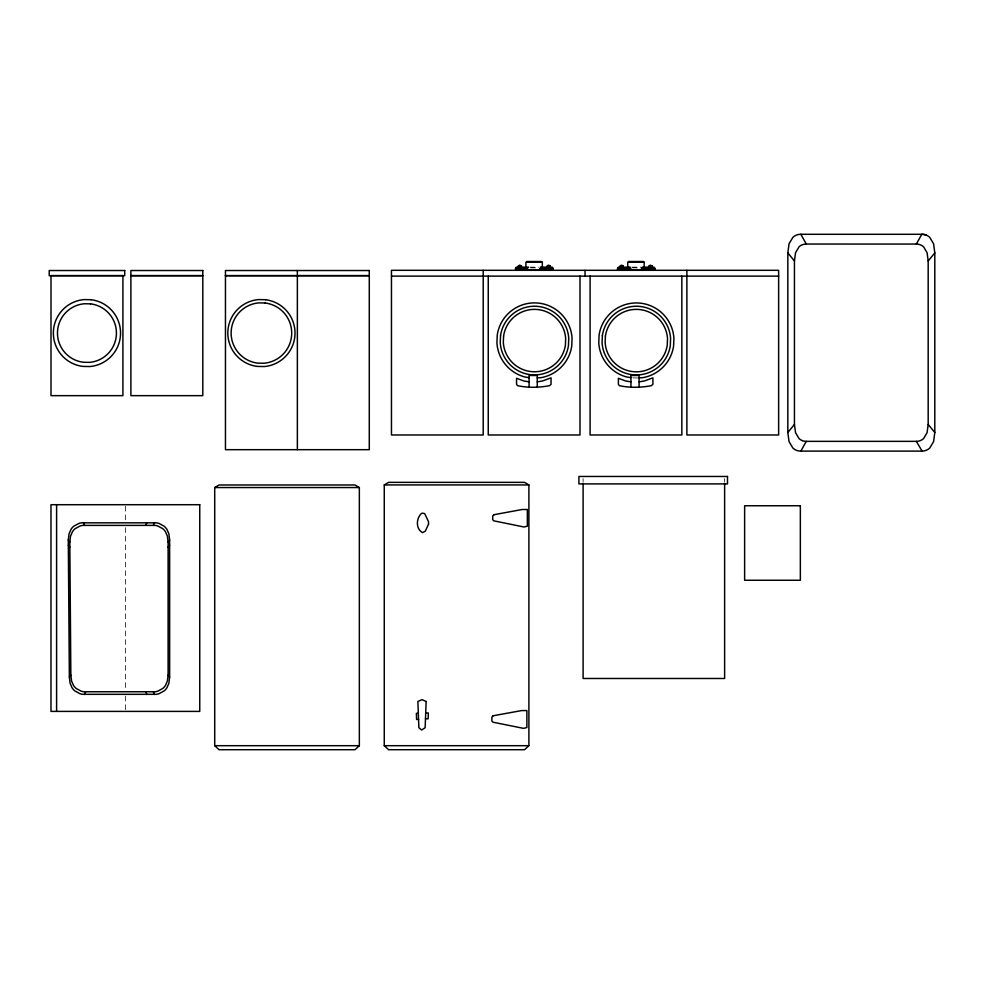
<?xml version="1.0" encoding="UTF-8"?>
<svg xmlns="http://www.w3.org/2000/svg" width="984" height="984" viewBox="0 0 984 984"><rect width="100%" height="100%" fill="white"/><g stroke="black" fill="none" stroke-linecap="round" stroke-linejoin="round"><path stroke-width="0.74" stroke-dasharray="4.92 3.69" d="M637.669 378.004L632.22 377.807M529.909 267.156L538.826 267.156M631.753 267.156L640.67 267.156M530.671 267.857L538.076 267.857M632.515 267.857L641.396 267.857M724.63 478.63L724.63 481.705M583.106 478.63L583.106 481.705M125.374 506.231L125.374 520.007M125.374 527.67L125.374 689.956M125.374 696.082L125.374 709.87"/><path stroke-width="1.48" d="M787.827 252.9L789.033 243.823L792.858 237.39A11.291 11.291 0 0 1 796.511 235.09A11.796 11.796 0 0 1 800.546 234.29L922.082 234.29A11.796 11.796 0 0 1 926.116 235.09A11.291 11.291 0 0 1 929.769 237.39L933.595 243.823L934.8 252.9L934.8 432.505L933.595 441.582L929.769 448.015A11.291 11.291 0 0 1 926.116 450.315A11.796 11.796 0 0 1 921.787 451.115L800.546 451.103A11.796 11.796 0 0 1 796.511 450.315A11.291 11.291 0 0 1 792.858 448.015L789.033 441.582L787.827 432.505L787.827 252.9L794.445 260.981L794.445 424.424L795.539 432.689L799.02 438.532A10.271 10.271 0 0 0 802.341 440.623M794.445 260.981L795.539 252.716L799.02 246.861A10.271 10.271 0 0 1 802.341 244.77A10.787 10.787 0 0 1 806.29 244.044L916.608 244.057A10.726 10.726 0 0 1 920.286 244.782A10.271 10.271 0 0 1 923.607 246.861L927.088 252.716L928.183 260.981L928.183 424.424L927.088 432.689L923.607 438.532A10.271 10.271 0 0 1 920.286 440.623A10.787 10.787 0 0 1 916.35 441.349L806.019 441.349A10.726 10.726 0 0 1 802.341 440.623M68.29 539.982L69.04 533.845L71.008 529.343A13.739 13.739 0 0 1 73.739 526.231L78.868 523.451A17.257 17.257 0 0 1 81.586 522.824L156.333 522.824A17.257 17.257 0 0 1 159.051 523.451L164.168 526.231A13.739 13.739 0 0 1 166.911 529.343L168.879 533.845L169.629 539.982L169.629 677.164L168.879 683.302L166.911 687.791A13.739 13.739 0 0 1 164.18 690.903L159.051 693.683A17.257 17.257 0 0 1 156.333 694.323L82.644 694.323A17.257 17.257 0 0 1 79.938 693.683L74.809 690.903A13.739 13.739 0 0 1 72.078 687.791L70.11 683.302L69.36 677.164L68.29 539.982L69.815 542.036L70.848 675.11L71.574 681.051L73.48 685.418A13.321 13.321 0 0 0 76.137 688.431L81.106 691.137A16.728 16.728 0 0 0 83.738 691.752L155.214 691.752A16.728 16.728 0 0 0 157.846 691.137L162.815 688.431A13.321 13.321 0 0 0 165.472 685.418L167.378 681.051L168.104 675.11L168.104 542.036L167.378 536.083L165.472 531.729A13.321 13.321 0 0 0 162.815 528.703L157.846 526.01A16.728 16.728 0 0 0 155.214 525.394L82.705 525.394A16.728 16.728 0 0 0 80.073 526.01L75.104 528.703A13.321 13.321 0 0 0 72.447 531.729L70.54 536.083L69.815 542.036M145.964 525.235L146.8 522.664M84.562 694.483L85.583 691.9M153.369 525.235L154.427 522.664M527.584 269.923L515.53 269.923L515.53 268.595L516.526 267.156L528.42 267.156M630.941 269.923L617.374 269.923L618.37 267.156L630.264 267.156M800.841 451.115L806.29 441.349M916.35 244.044L921.787 234.29A11.857 11.857 0 0 1 926.116 235.09M69.36 677.164L70.848 675.11M168.104 542.036L169.629 539.982M168.104 547.129L169.629 545.222M787.827 432.505L794.445 424.424M928.183 260.981L934.8 252.9M359.344 745.688L355.015 749.71L219.051 749.71L214.721 745.688L214.721 487.547L219.051 484.977L355.015 484.977L359.344 487.547L359.344 745.688L214.721 745.688M528.9 745.688L524.558 749.71L388.606 749.71L384.264 745.688L384.264 484.928L388.606 482.357L524.558 482.357L528.9 484.928L528.9 745.688L384.264 745.688M519.404 265.446L518.974 267.156M548.248 265.446L547.805 267.156M621.248 265.446L620.818 267.156M650.08 265.446L649.649 267.156M518.248 267.156L519.048 265.446L521.434 265.815L521.434 267.156M547.092 267.156L547.879 265.446L550.265 265.815L550.265 267.156M620.092 267.156L620.892 265.446L623.266 265.815L623.266 267.156M648.923 267.156L649.723 265.446L652.109 265.815L652.109 267.156M537.264 381.853L542.615 380.956L551.052 377.844L551.052 384.338L549.478 385.679C538.998 387.659 528.051 387.917 517.596 385.679L516.551 384.338L516.551 378.262L523.734 380.956L529.084 381.853M639.096 381.853L644.459 380.956L652.896 377.844L652.896 384.338L651.31 385.679C640.842 387.659 629.883 387.917 619.44 385.679L618.395 384.338L618.395 378.262L625.566 380.956L630.929 381.853M537.264 377.918L540.831 377.684A37.65 37.65 0 0 0 571.753 346.011L572.073 338.139A37.65 37.65 0 0 0 497.24 335.126L496.92 342.998A37.65 37.65 0 0 0 525.198 377.057L529.084 377.622M639.096 377.918L642.675 377.684A37.65 37.65 0 0 0 673.597 346.011L673.905 338.139A37.65 37.65 0 0 0 599.084 335.126L598.764 342.998A37.65 37.65 0 0 0 627.029 377.057L630.929 377.622M418.323 713.302L416.367 713.375L416.601 719.476L418.557 719.402M922.082 451.103L916.35 441.349M526.637 261.51L541.581 261.51M628.481 261.51L643.425 261.51M518.248 265.815L521.434 265.815M547.092 265.815L550.265 265.815M620.092 265.815L623.266 265.815M648.923 265.815L652.109 265.815M540.314 267.156L552.208 267.156L553.205 269.923L539.65 269.923M642.158 267.156L654.053 267.156L655.049 269.923L641.482 269.923M515.874 267.857L527.707 267.857M541.028 267.857L552.873 267.857M617.706 267.857L629.551 267.857M641.396 267.857L654.717 267.857M515.53 268.595L527.584 268.595M539.65 268.595L553.205 268.595M617.374 268.595L630.941 268.595M641.482 268.595L655.049 268.595M130.884 275.582L202.802 275.582M225.459 275.582L369.283 275.582M130.884 275.717L202.802 275.717M225.459 275.717L369.283 275.717M391.46 276.123L778.639 276.123M384.264 484.928L528.9 484.928M214.721 487.547L359.344 487.547M425.703 712.908L428.36 713.006L428.138 718.812L425.482 718.714M651.125 265.446L651.728 267.156M622.282 265.446L622.884 267.156M549.281 265.446L549.884 267.156M520.45 265.446L521.053 267.156M928.183 424.424L934.8 432.505M68.29 545.222L69.815 547.129M168.104 675.11L169.629 677.164M800.841 234.29L806.29 244.044M83.492 522.664L84.55 525.235M153.369 691.9L154.427 694.483M145.964 691.9L146.8 694.483M650.633 265.446L650.756 267.156M621.802 265.446L621.913 267.156M548.789 265.446L548.912 267.156M519.958 265.446L520.081 267.156M724.63 483.242L724.63 678.48L583.106 678.48L583.106 483.242M686.881 270.305L686.881 434.977L778.639 434.977L778.639 270.305L391.46 270.305L391.46 434.977L483.206 434.977L483.206 270.305M681.838 276.123L681.838 434.977L590.092 434.977L590.092 276.123M639.096 387.13L639.096 375.482L630.929 375.482L630.929 387.13M585.049 270.305L585.049 276.123M579.994 276.123L579.994 434.977L488.248 434.977L488.248 276.123M537.264 387.13L537.264 375.482L529.084 375.482L529.084 387.13M297.365 270.526L297.365 449.676M56.605 504.706L56.605 711.395M426.146 701.481L425.137 727.729L421.681 730.017L418.877 727.729L417.868 701.481L422.013 699.636L426.146 701.481M500.524 335.606L500.241 342.776A34.329 34.329 0 0 0 568.469 345.532L568.752 338.361A34.329 34.329 0 0 0 500.524 335.606M503.574 336.048L503.316 342.58A31.254 31.254 0 0 0 565.419 345.089L565.677 338.558A31.254 31.254 0 0 0 503.574 336.048M602.368 335.606L602.073 342.776A34.329 34.329 0 0 0 670.313 345.532L670.596 338.361A34.329 34.329 0 0 0 602.368 335.606M605.418 336.048L605.148 342.58A31.254 31.254 0 0 0 667.263 345.089L667.521 338.558A31.254 31.254 0 0 0 605.418 336.048M428.52 524.263L425.309 531.139L422.591 532.664C415.838 529.035 416.072 519.171 420.967 513.906L422.173 513.131L424.645 513.574L428.52 521.643L428.52 524.263M493.906 514.73L492.701 516.047L492.701 519.613L493.697 520.819L523.98 526.993L527.35 526.194L527.35 509.503L522.197 509.503L493.906 514.73M493.095 715.774L491.889 717.09L491.889 720.964L492.886 722.182L523.513 728.357L526.883 727.545L526.883 710.559L521.729 710.559L493.095 715.774M542.332 262.248L525.886 262.248L525.886 270.206L542.332 270.206L542.332 262.248M644.163 262.248L627.731 262.248L627.731 270.206L644.163 270.206L644.163 262.248M124.71 270.526L49.2 270.526L49.2 275.717L124.71 275.717L124.71 270.526M202.802 270.526L130.884 270.526L130.884 395.654L202.802 395.654L202.802 270.526M369.283 270.526L225.459 270.526L225.459 449.676L369.283 449.676L369.283 270.526M122.914 275.582L50.996 275.582L50.996 395.654L122.914 395.654L122.914 275.582M727.496 476.465L578.899 476.465L578.899 483.907L727.496 483.907L727.496 476.465M199.752 504.706L50.983 504.706L50.983 711.395L199.752 711.395L199.752 504.706M800.349 505.751L744.63 505.751L744.63 580.252L800.349 580.252L800.349 505.751M265.582 299.714L258.558 299.579A33.604 33.604 0 0 0 257.255 366.405L264.278 366.54A33.604 33.604 0 0 0 265.582 299.714M265.176 302.998L258.841 302.875A30.295 30.295 0 0 0 257.66 363.121L263.995 363.244A30.295 30.295 0 0 0 265.176 302.998M91.118 299.714L84.095 299.579A33.604 33.604 0 0 0 82.791 366.405L89.815 366.54A33.604 33.604 0 0 0 91.118 299.714M90.602 303.872L84.452 303.748A29.409 29.409 0 0 0 83.308 362.247L89.458 362.37A29.409 29.409 0 0 0 90.602 303.872"/></g></svg>
